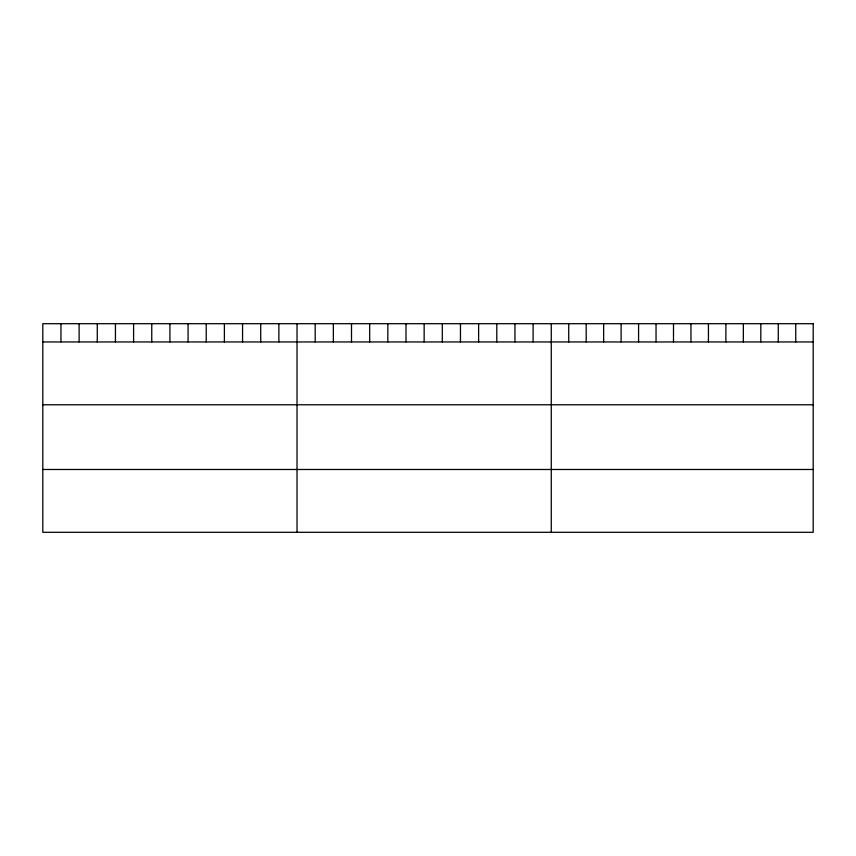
<?xml version="1.0" encoding="UTF-8"?>
<svg xmlns="http://www.w3.org/2000/svg" width="856" height="856" viewBox="0 0 856 856"><rect width="100%" height="100%" fill="white"/><g stroke="black" fill="none" stroke-linecap="round" stroke-linejoin="round"><path stroke-width="1.28" d="M42.8 341.951L813.2 341.951M42.8 404.77L813.2 404.77M42.8 469.484L813.2 469.484M795.738 323.696L795.738 341.951M778.275 323.696L778.275 341.951M760.813 323.696L760.813 341.951M743.35 323.696L743.35 341.951M725.888 323.696L725.888 341.951M708.426 323.696L708.426 341.951M690.963 323.696L690.963 341.951M673.501 323.696L673.501 341.951M656.038 323.696L656.038 341.951M638.576 323.696L638.576 341.951M621.114 323.696L621.114 341.951M603.651 323.696L603.651 341.951M586.189 323.696L586.189 341.951M568.726 323.696L568.726 341.951M551.264 323.696L551.264 532.304M533.106 323.696L533.106 341.951M514.948 323.696L514.948 341.951M496.79 323.696L496.79 341.951M478.622 323.696L478.622 341.951M460.464 323.696L460.464 341.951M442.306 323.696L442.306 341.951M424.148 323.696L424.148 341.951M405.99 323.696L405.99 341.951M387.832 323.696L387.832 341.951M369.674 323.696L369.674 341.951M351.506 323.696L351.506 341.951M333.348 323.696L333.348 341.951M315.19 323.696L315.19 341.951M297.032 323.696L297.032 532.304M278.874 323.696L278.874 341.951M260.716 323.696L260.716 341.951M242.558 323.696L242.558 341.951M224.39 323.696L224.39 341.951M206.232 323.696L206.232 341.951M188.074 323.696L188.074 341.951M169.916 323.696L169.916 341.951M151.758 323.696L151.758 341.951M133.6 323.696L133.6 341.951M115.442 323.696L115.442 341.951M97.274 323.696L97.274 341.951M79.116 323.696L79.116 341.951M60.958 323.696L60.958 341.951M813.2 323.696L42.8 323.696L42.8 532.304L813.2 532.304L813.2 323.696"/></g></svg>
